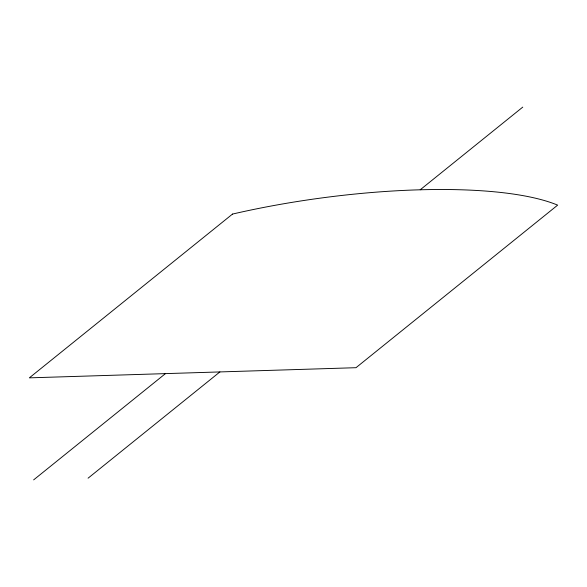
<?xml version="1.0" encoding="UTF-8"?>
<svg xmlns="http://www.w3.org/2000/svg" width="587" height="587" viewBox="0 0 587 587"><rect width="100%" height="100%" fill="white"/><g stroke="black" fill="none" stroke-linecap="round" stroke-linejoin="round"><path stroke-width="0.88" d="M33.642 479.88L165.446 373.625M420.211 189.792L522.76 107.12M88.079 478.185L219.89 371.931M232.511 214.079L29.35 377.852L355.986 367.697L557.65 205.134A256.666 64.695 -7.8 0 0 232.503 214.072"/></g></svg>
